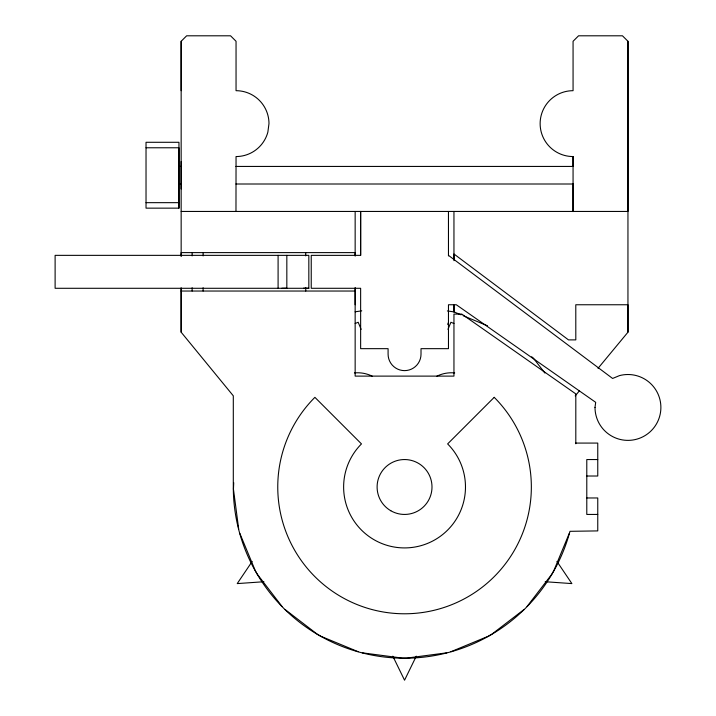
<?xml version="1.0" encoding="UTF-8"?>
<svg xmlns="http://www.w3.org/2000/svg" width="716" height="716" viewBox="0 0 716 716"><rect width="100%" height="100%" fill="white"/><g stroke="black" fill="none" stroke-linecap="round" stroke-linejoin="round"><path stroke-width="1.07" d="M178.937 184.003L178.937 208.15M181.193 184.003L178.955 184.003L178.955 142.287L146.028 142.287L146.028 208.15L178.946 208.15L178.955 147.773L146.028 147.773M586.789 497.969L597.762 497.969L597.762 530.905L569.972 531.317A171.258 171.258 0 0 1 233.3 486.987L233.3 395.823L181.157 332.206L181.157 288.736M181.157 256.409L181.157 41.286L186.643 35.8L230.561 35.8L236.047 41.286L236.047 90.69A32.936 32.936 0 0 1 268.983 123.626L267.856 132.147A32.936 32.936 0 0 1 236.047 156.553L235.976 211.444M355.154 304.756L355.154 288.092M355.154 211.453L355.154 255.88L355.154 252.614L181.157 252.614L181.157 255.907M360.64 255.352L360.64 211.444L360.64 255.361L311.236 255.361L311.236 288.288L360.64 288.288L360.64 348.665L388.09 348.665L388.09 354.16A16.468 16.468 0 0 0 404.549 370.628A16.468 16.468 0 0 0 421.017 354.16L421.017 348.665L448.467 348.665L448.467 304.756L456.307 304.756L595.694 402.329L594.996 407.449M453.953 259.434L453.953 211.444M573.06 184.084L573.06 211.605L573.068 156.553A32.936 32.936 0 0 1 540.133 123.626A32.936 32.936 0 0 1 573.068 90.69L573.068 41.286L578.555 35.8L622.464 35.8L627.959 41.286L627.959 211.444L181.157 211.444M573.068 166.461L573.068 156.553M598.021 368.337L627.95 332.206L627.959 41.286M233.72 482.673L233.443 489.135L238.714 529.205M447.661 324.393L448.467 322.442M447.974 329.36L450.919 322.263L453.944 323.516M569.283 533.357L553.817 570.688L551.669 574.411L527.066 606.47M416.282 656.169L404.549 680.2L392.824 656.169M252.184 561.425L237.229 583.594L263.909 581.732M575.216 395.876L579.495 390.712M524.031 609.504L491.973 634.107L488.249 636.255L450.919 651.712M355.163 323.516L358.188 322.263L361.132 329.36M355.154 311.791L361.741 310.851M446.766 652.831L406.706 658.102L402.401 658.102L362.341 652.831M281.755 288.288L286.23 288.199M178.955 166.434L181.193 166.434M235.922 166.434L573.221 166.434M235.922 184.003L573.221 184.003M146.028 202.664L178.946 202.664M308.829 288.288L55.114 288.288L55.114 255.352L308.829 255.352L308.829 288.288L303.548 288.199M181.157 291.036L355.154 291.036M575.807 443.079L597.762 443.079L597.762 476.015L586.789 476.015M597.762 459.547L586.789 459.547L586.789 514.437L597.762 514.437M545.198 581.732L571.878 583.594L556.923 561.425M447.366 310.941L453.953 311.89L461.077 314.843M463.109 315.684L487.533 325.798M358.188 651.712L320.858 636.255L317.134 634.107L285.075 609.504M448.467 255.361L612.601 378.46L619.43 375.632A32.936 32.936 0 0 1 660.385 401.721A32.936 32.936 0 0 1 630.823 440.25A32.936 32.936 0 0 1 595.014 407.44M531.657 356.783L533.411 358.134L544.858 373.054M282.041 606.47L257.438 574.411L255.29 570.688L239.824 533.357M627.95 332.206L627.95 304.756L575.789 304.756L575.807 339.885L568.486 339.885L453.953 253.983L453.953 260.669M575.807 443.768L575.807 393.898L461.793 314.091L453.953 314.091L453.953 376.115L355.154 376.115L355.154 287.743M448.458 211.444L448.467 255.88M305.75 252.614L305.75 255.907M305.75 287.743L305.75 291.036M286.83 255.352L286.83 288.288M278.094 255.352L278.094 288.288M203.111 252.614L203.111 255.907M203.111 287.743L203.111 291.036M192.13 252.614L192.13 255.907M192.13 287.743L192.13 291.036M181.157 41.286L181.157 90.69M181.157 161.494L181.157 188.943M181.157 287.743L181.157 332.206M354.402 372.929A32.936 32.936 0 0 1 372.195 376.168M436.912 376.168A32.936 32.936 0 0 1 454.705 372.929M453.953 305.195L453.953 311.89L453.953 305.213M494.21 397.335L447.634 443.911A60.923 60.923 0 0 1 447.634 530.073A60.923 60.923 0 0 1 361.473 530.073A60.923 60.923 0 0 1 361.473 443.911L314.897 397.335A126.795 126.795 0 0 0 314.897 576.649A126.795 126.795 0 0 0 494.21 576.649A126.795 126.795 0 0 0 494.21 397.335M390.829 510.759A27.441 27.441 0 0 0 431.999 486.987A27.441 27.441 0 0 0 390.829 463.225A27.441 27.441 0 0 0 390.829 510.759"/></g></svg>
